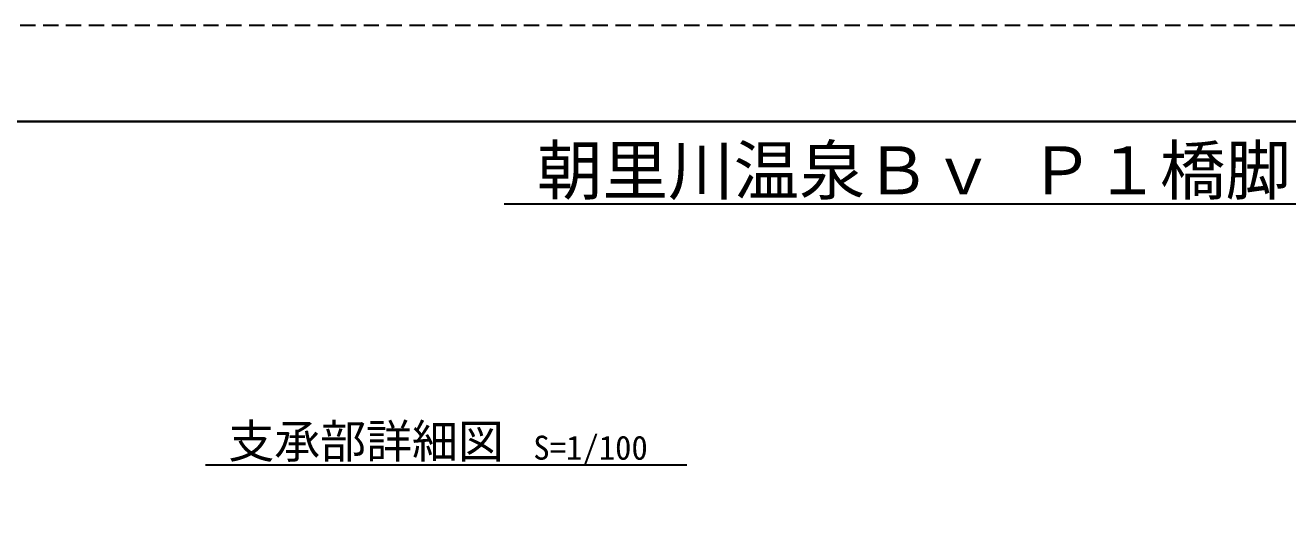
# Model space of a CAD drawing. Header units: millimetres. Extents: x -154198 to 210257, y -78304 to 147765.
# Drawn here: x 92725 to 105854, y 54360 to 59400 of the extents above; entities that cross this region are included whole.
import ezdxf
from ezdxf.enums import TextEntityAlignment as Align

# ---------------------------------------------------------------- set-up
doc = ezdxf.new("R2010")
doc.units = ezdxf.units.MM
doc.header["$LTSCALE"] = 0.25
doc.linetypes.add('HIDDEN', pattern=[9.525, 6.35, -3.175])
doc.layers.get('Defpoints').update_dxf_attribs({"color": 171})
doc.layers.add('D-TTL-FRAM', color=51, linetype='Continuous')
doc.layers.add('D-TTL-TXT', color=7, linetype='Continuous')
doc.styles.add('MSゴシック_10', font='MS Gothic.ttf')

# ---------------------------------------------------------------- blocks, each defined once
blk = doc.blocks.new('waku')
at = {"layer": 'D-TTL-FRAM'}
blk.add_lwpolyline([(0, 0), (0, 277), (395.5, 277), (395.5, 0)], close=True, dxfattribs=at)
at = {"layer": 'Defpoints', "linetype": 'HIDDEN'}
blk.add_lwpolyline([(-15, 287), (405.5, 287), (405.5, -10), (-15, -10)], close=True, dxfattribs=at)

msp = doc.modelspace()

# ---------------------------------------------------------------- linework, layer by layer
at = {"layer": 'Defpoints'}
msp.add_lwpolyline([(85600, 30700), (125150, 30700), (125150, 58400), (85600, 58400)], close=True, dxfattribs=at)

# ---------------------------------------------------------------- block references
at = {"layer": 'Defpoints', "xscale": 100, "yscale": 100, "zscale": 100}
msp.add_blockref('waku', (85600, 30700), dxfattribs=at)

# ---------------------------------------------------------------- texts
at = {"layer": 'D-TTL-TXT', "style": 'MSゴシック_10'}
msp.add_text('%%U 朝里川温泉Ｂｖ Ｐ１橋脚 構造一般図（その２）', height=500, dxfattribs=at).set_placement((105377.5, 57900), align=Align.MIDDLE)
msp.add_text('%%U 支承部詳細図        ', height=350, dxfattribs=at).set_placement((97102.6, 54793.3), align=Align.BOTTOM_CENTER)
msp.add_text('S=1/100', height=250, dxfattribs=at).set_placement((98008.5, 54805.9), align=Align.BOTTOM_LEFT)

doc.saveas('drawing.dxf')
